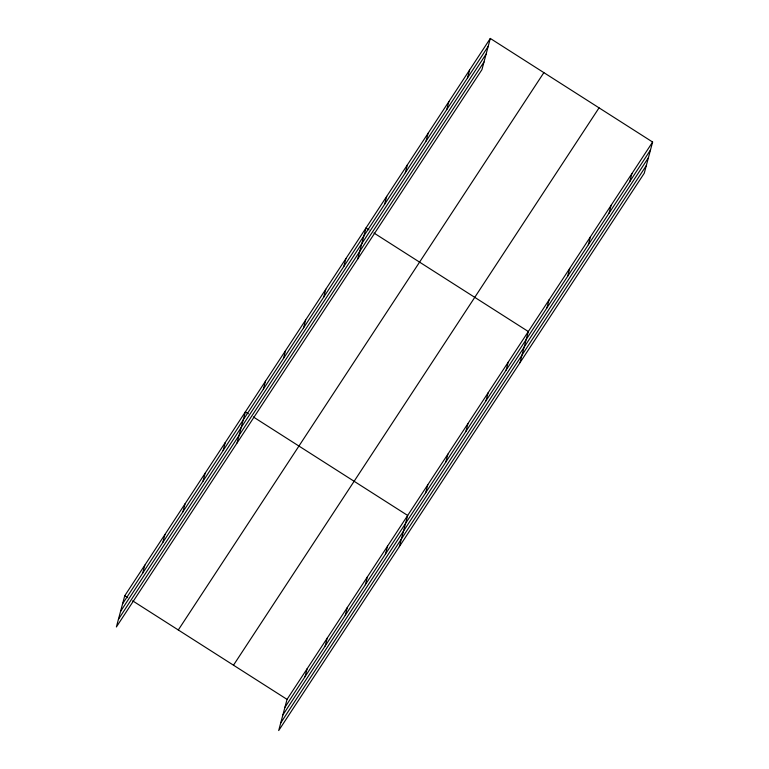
<?xml version="1.0" encoding="UTF-8"?>
<svg xmlns="http://www.w3.org/2000/svg" width="769" height="769" viewBox="0 0 769 769"><rect width="100%" height="100%" fill="white"/><g stroke="black" fill="none" stroke-linecap="round" stroke-linejoin="round"><path stroke-width="1.15" d="M490.305 38.45L124.732 595.792L116.388 626.966L481.952 69.623L490.305 38.45L652.612 142.034L644.268 173.208L278.695 730.55L287.048 699.377L652.612 142.034M142.707 573.126L144.841 565.138M162.807 542.472L164.951 534.484M182.916 511.818L185.05 503.83M203.026 481.163L205.16 473.175M223.125 450.509L225.269 442.521M237.025 443.04L245.369 411.867L248.349 413.77M263.344 389.201L265.478 381.213M283.444 358.546L285.587 350.558M303.553 327.892L305.687 319.904M323.662 297.238L325.796 289.259M343.762 266.583L345.906 258.605M357.652 259.115L366.006 227.951L368.985 229.844M384.587 204.343L386.72 196.364M405.301 172.765L407.435 164.777M426.016 141.179L428.15 133.2M446.731 109.602L448.875 101.614M305.014 676.71L307.158 668.722M467.446 78.015L469.59 70.037M325.124 646.056L327.267 638.068M345.233 615.402L347.367 607.414M365.333 584.748L367.476 576.76M385.442 554.093L387.586 546.115M399.332 546.624L407.685 515.461L253.309 416.933M425.651 492.785L427.795 484.806M445.76 462.131L447.904 454.152M465.87 431.476L468.004 423.498M485.97 400.822L488.113 392.844M506.079 370.168L508.213 362.189M519.969 362.699L528.322 331.535L373.945 233.007M546.903 307.927L549.037 299.948M567.618 276.35L569.752 268.371M588.333 244.763L590.467 236.785M609.048 213.186L611.182 205.198M629.763 181.599L631.897 173.621M122.598 603.78L488.161 46.428M120.55 611.432L486.114 54.08M118.436 619.314L483.999 61.972M178.302 629.974L543.866 72.632M233.488 665.195L599.051 107.852M284.914 707.365L650.478 150.013M282.857 715.016L648.43 157.674M280.752 722.898L646.316 165.556M124.732 595.792L127.712 597.696M132.672 600.858L287.048 699.377"/></g></svg>
